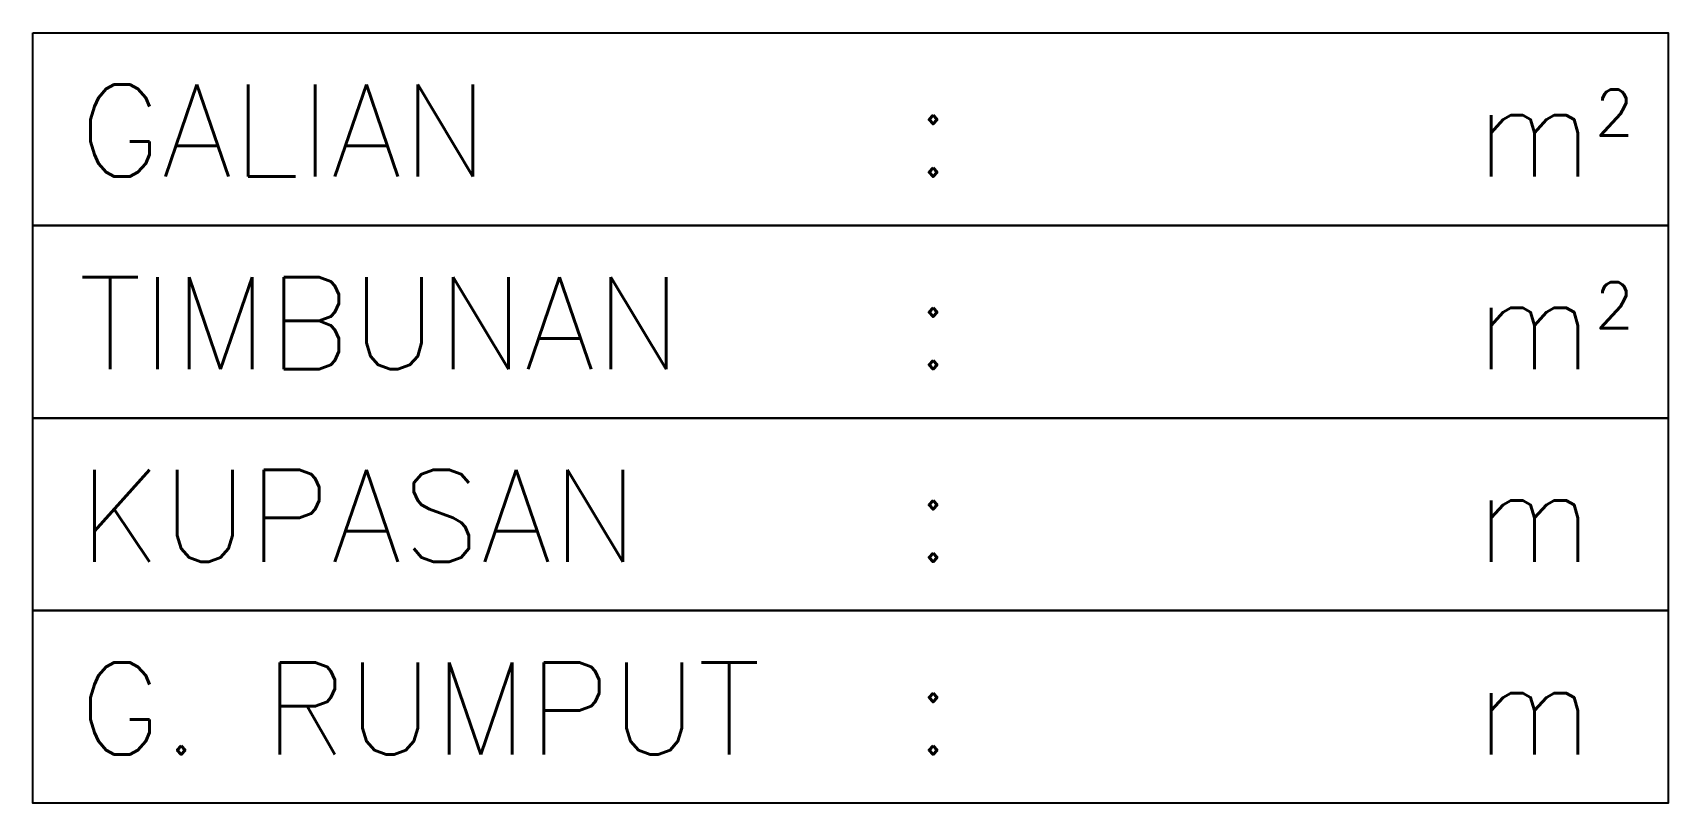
# Model space of a CAD drawing. Header units: metres. Extents: x 1.06 to 5.87, y 50.48 to 52.74.
import ezdxf

# ---------------------------------------------------------------- set-up
doc = ezdxf.new("R2010")
doc.units = ezdxf.units.M
doc.header["$MEASUREMENT"] = 0
doc.styles.get("Standard").update_dxf_attribs({"font": 'Simplex.shx'})

msp = doc.modelspace()

# ---------------------------------------------------------------- linework, layer by layer
at = {"color": 4, "linetype": 'Continuous'}
for points in [[(1.0647, 52.737), (5.8656, 52.737), (5.8656, 52.1718), (1.0647, 52.1718)], [(1.0647, 52.1718), (5.8656, 52.1718), (5.8656, 51.6066), (1.0647, 51.6066)], [(1.0647, 51.6066), (5.8656, 51.6066), (5.8656, 51.0414), (1.0647, 51.0414)], [(1.0647, 51.0414), (5.8656, 51.0414), (5.8656, 50.4763), (1.0647, 50.4763)]]:
    msp.add_lwpolyline(points, close=True, dxfattribs=at)

# ---------------------------------------------------------------- texts
for s, height, p in [('GALIAN', 0.27, (1.1996, 52.315)), ('2', 0.135, (5.6496, 52.435)), (':', 0.27, (3.6496, 52.315)), ('m', 0.27, (5.2996, 52.315)), ('TIMBUNAN', 0.27, (1.1996, 51.7499)), ('2', 0.135, (5.6496, 51.8699)), (':', 0.27, (3.6496, 51.7499)), ('m', 0.27, (5.2996, 51.7499)), ('KUPASAN', 0.27, (1.1996, 51.1847)), (':', 0.27, (3.6496, 51.1847)), ('m', 0.27, (5.2996, 51.1847)), ('G. RUMPUT', 0.27, (1.1996, 50.6195)), (':', 0.27, (3.6496, 50.6195)), ('m', 0.27, (5.2996, 50.6195))]:
    msp.add_text(s, height=height, dxfattribs=at).set_placement(p)

doc.saveas('drawing.dxf')
